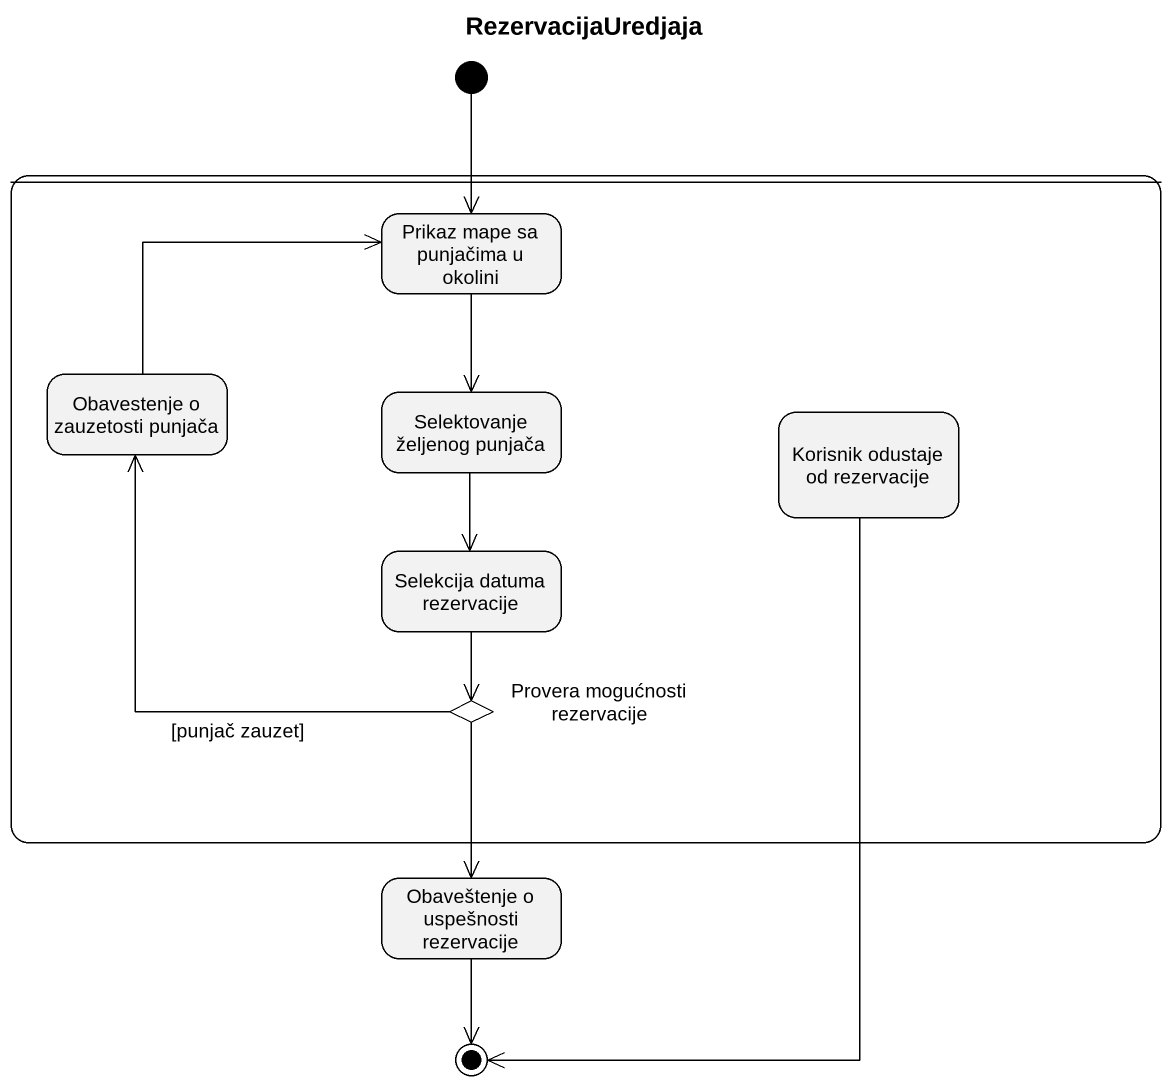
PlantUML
@startuml
title RezervacijaUredjaja
hide empty description
state initial1 <<start>>
state " " as state1 {
  state "Prikaz mape sa punjačima u okolini" as Prikaz_mape_sa_punjačima_u
  state "Obavestenje o zauzetosti punjača" as Obavestenje_o_zauzetosti
  state "Selektovanje željenog punjača" as Selektovanje_željenog
  state "Korisnik odustaje od rezervacije" as Korisnik_odustaje_od
  state "Selekcija datuma rezervacije" as Selekcija_datuma_rezervacije
  state "Provera mogućnosti rezervacije" as Provera_mogućnosti <<choice>>
}
state "Obaveštenje o uspešnosti rezervacije" as Obaveštenje_o_uspešnosti
state final1 <<end>>
initial1 --> Prikaz_mape_sa_punjačima_u
Prikaz_mape_sa_punjačima_u --> Selektovanje_željenog
Obavestenje_o_zauzetosti -right-> Prikaz_mape_sa_punjačima_u
Selektovanje_željenog --> Selekcija_datuma_rezervacije
Korisnik_odustaje_od --> final1
Selekcija_datuma_rezervacije --> Provera_mogućnosti
Provera_mogućnosti -up-> Obavestenje_o_zauzetosti : [punjač zauzet]
Provera_mogućnosti --> Obaveštenje_o_uspešnosti
Obaveštenje_o_uspešnosti --> final1
@enduml
